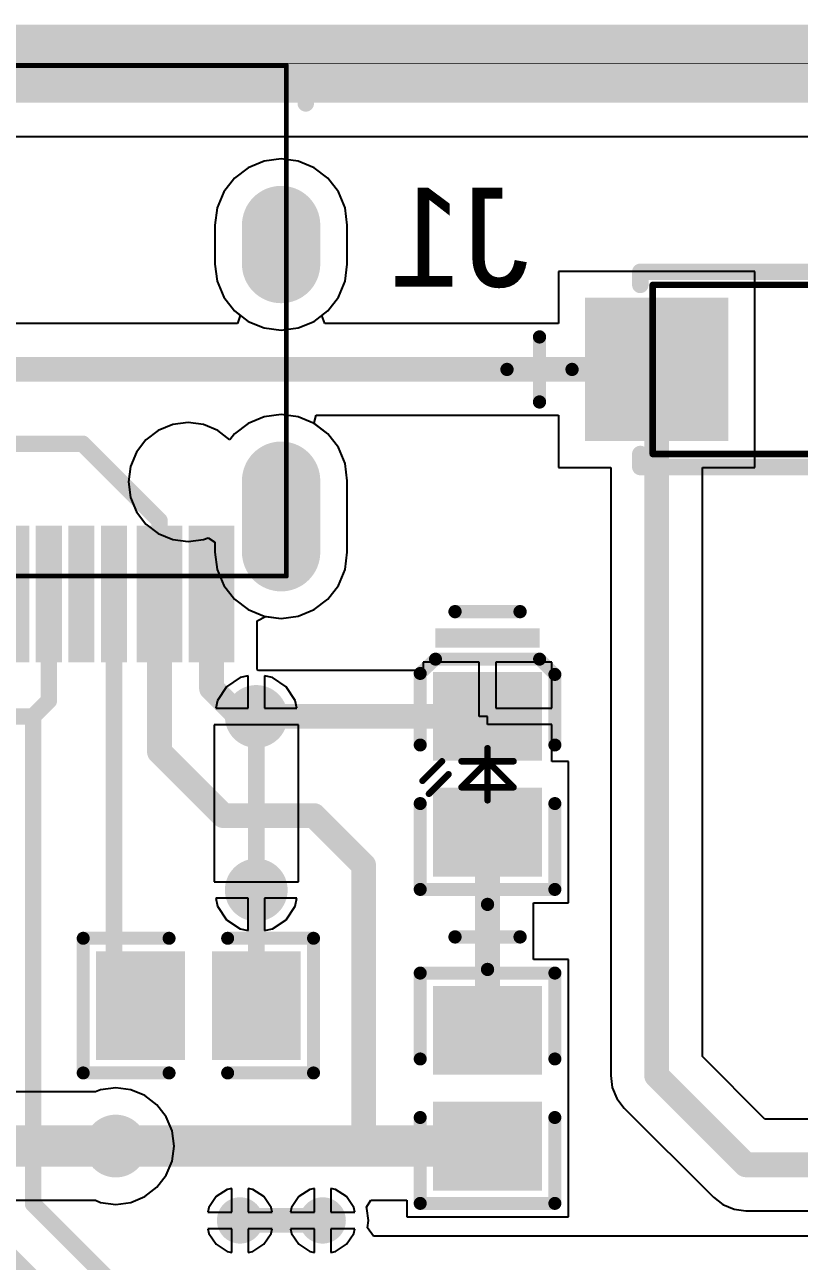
# Model space of a CAD drawing. Header units: millimetres. Extents: x 25 to 374, y 23 to 150.
# Drawn here: x 53.93 to 65.84, y 130.89 to 149.9 of the extents above; entities that cross this region are included whole.
import ezdxf

# ---------------------------------------------------------------- set-up
doc = ezdxf.new("R2010")
doc.units = ezdxf.units.MM
for name, color, linetype in [('BottomLayer', 5, 'Continuous'), ('BottomOverlay', 54, 'Continuous'), ('BottomPaste', 16, 'Continuous'), ('BottomSolder', 6, 'Continuous'), ('KeepOutLayer', 6, 'Continuous'), ('Mechanical1', 6, 'Continuous'), ('Mechanical13', 56, 'Continuous'), ('Mechanical15', 56, 'Continuous'), ('MultiLayer', 9, 'Continuous'), ('PadHoleLayer', 156, 'Continuous'), ('TopLayer', 1, 'Continuous'), ('TopSolder', 216, 'Continuous'), ('ViaHoleLayer', 16, 'Continuous')]:
    doc.layers.add(name, color=color, linetype=linetype)

# ---------------------------------------------------------------- blocks, each defined once
blk = doc.blocks.new('0805_R_B_4')
at = {"layer": 'BottomLayer'}
for points in [[(-1.47, -0.735), (-0.31, -0.735), (-1.47, 0.735), (-0.31, 0.735)], [(0.31, -0.735), (1.47, -0.735), (0.31, 0.735), (1.47, 0.735)]]:
    blk.add_solid(points, dxfattribs=at)
at = {"layer": 'BottomOverlay', "const_width": 0.2}
for points in [[(-1.77, 1.035), (-1.77, -1.035)], [(-0.45, 1.035), (-1.77, 1.035)], [(1.77, 1.035), (0.45, 1.035)], [(1.77, 1.035), (1.77, -1.035)], [(-0.45, -1.035), (-1.77, -1.035)], [(1.77, -1.035), (0.45, -1.035)]]:
    blk.add_lwpolyline(points, dxfattribs=at)
at = {"layer": 'BottomOverlay', "const_width": 0.1}
for points in [[(-1.82, 1.035, 1), (-1.72, 1.035, 1)], [(-1.82, 1.035, 1), (-1.72, 1.035, 1)], [(-0.5, 1.035, 1), (-0.4, 1.035, 1)], [(0.4, 1.035, 1), (0.5, 1.035, 1)], [(1.72, 1.035, 1), (1.82, 1.035, 1)], [(1.72, 1.035, 1), (1.82, 1.035, 1)], [(-1.82, -1.035, 1), (-1.72, -1.035, 1)], [(-1.82, -1.035, 1), (-1.72, -1.035, 1)], [(-0.5, -1.035, 1), (-0.4, -1.035, 1)], [(0.4, -1.035, 1), (0.5, -1.035, 1)], [(1.72, -1.035, 1), (1.82, -1.035, 1)], [(1.72, -1.035, 1), (1.82, -1.035, 1)]]:
    blk.add_lwpolyline(points, format="xyb", close=True, dxfattribs=at)
at = {"layer": 'BottomPaste'}
for points in [[(-1.47, -0.735), (-0.31, -0.735), (-1.47, 0.735), (-0.31, 0.735)], [(0.31, -0.735), (1.47, -0.735), (0.31, 0.735), (1.47, 0.735)]]:
    blk.add_solid(points, dxfattribs=at)
at = {"layer": 'BottomSolder'}
for points in [[(-1.572, -0.837), (-0.208, -0.837), (-1.572, 0.837), (-0.208, 0.837)], [(0.208, -0.837), (1.572, -0.837), (0.208, 0.837), (1.572, 0.837)]]:
    blk.add_solid(points, dxfattribs=at)
blk = doc.blocks.new('0805_R_B_12')
at = {"layer": 'BottomLayer'}
for points in [[(-1.47, -0.735), (-0.31, -0.735), (-1.47, 0.735), (-0.31, 0.735)], [(0.31, -0.735), (1.47, -0.735), (0.31, 0.735), (1.47, 0.735)]]:
    blk.add_solid(points, dxfattribs=at)
at = {"layer": 'BottomOverlay', "const_width": 0.2}
for points in [[(-1.77, 1.035), (-1.77, -1.035)], [(-1.77, 1.035), (-0.45, 1.035)], [(0.45, 1.035), (1.77, 1.035)], [(1.77, 1.035), (1.77, -1.035)], [(-1.77, -1.035), (-0.45, -1.035)], [(0.45, -1.035), (1.77, -1.035)]]:
    blk.add_lwpolyline(points, dxfattribs=at)
at = {"layer": 'BottomOverlay', "const_width": 0.1}
for points in [[(-1.82, 1.035, 1), (-1.72, 1.035, 1)], [(-1.82, 1.035, 1), (-1.72, 1.035, 1)], [(-0.5, 1.035, 1), (-0.4, 1.035, 1)], [(0.4, 1.035, 1), (0.5, 1.035, 1)], [(1.72, 1.035, 1), (1.82, 1.035, 1)], [(1.72, 1.035, 1), (1.82, 1.035, 1)], [(-1.82, -1.035, 1), (-1.72, -1.035, 1)], [(-1.82, -1.035, 1), (-1.72, -1.035, 1)], [(-0.5, -1.035, 1), (-0.4, -1.035, 1)], [(0.4, -1.035, 1), (0.5, -1.035, 1)], [(1.72, -1.035, 1), (1.82, -1.035, 1)], [(1.72, -1.035, 1), (1.82, -1.035, 1)]]:
    blk.add_lwpolyline(points, format="xyb", close=True, dxfattribs=at)
at = {"layer": 'BottomPaste'}
for points in [[(-1.47, -0.735), (-0.31, -0.735), (-1.47, 0.735), (-0.31, 0.735)], [(0.31, -0.735), (1.47, -0.735), (0.31, 0.735), (1.47, 0.735)]]:
    blk.add_solid(points, dxfattribs=at)
at = {"layer": 'BottomSolder'}
for points in [[(-1.572, -0.837), (-0.208, -0.837), (-1.572, 0.837), (-0.208, 0.837)], [(0.208, -0.837), (1.572, -0.837), (0.208, 0.837), (1.572, 0.837)]]:
    blk.add_solid(points, dxfattribs=at)
blk = doc.blocks.new('USB_T____C_16P___B_14')
at = {"layer": 'BottomLayer', "const_width": 1}
for points in [[(-4.32, 5.395), (-4.32, 4.795)], [(4.32, 5.395), (4.32, 4.795)], [(-4.32, 1.465), (-4.32, 0.365)], [(4.32, 1.465), (4.32, 0.365)]]:
    blk.add_lwpolyline(points, dxfattribs=at)
at = {"layer": 'BottomLayer', "const_width": 0.5}
for points in [[(-4.57, 5.395, 1), (-4.07, 5.395, 1)], [(4.07, 5.395, 1), (4.57, 5.395, 1)], [(-4.57, 4.795, 1), (-4.07, 4.795, 1)], [(4.07, 4.795, 1), (4.57, 4.795, 1)], [(-4.57, 1.465, 1), (-4.07, 1.465, 1)], [(4.07, 1.465, 1), (4.57, 1.465, 1)], [(-4.57, 0.365, 1), (-4.07, 0.365, 1)], [(4.07, 0.365, 1), (4.57, 0.365, 1)]]:
    blk.add_lwpolyline(points, format="xyb", close=True, dxfattribs=at)
at = {"layer": 'BottomLayer'}
for points in [[(-3.55, -1.275), (-2.95, -1.275), (-3.55, 0.725), (-2.95, 0.725)], [(-2.75, -1.275), (-2.15, -1.275), (-2.75, 0.725), (-2.15, 0.725)], [(-1.9, -1.275), (-1.6, -1.275), (-1.9, 0.725), (-1.6, 0.725)], [(-1.4, -1.275), (-1.1, -1.275), (-1.4, 0.725), (-1.1, 0.725)], [(-0.9, -1.275), (-0.6, -1.275), (-0.9, 0.725), (-0.6, 0.725)], [(-0.4, -1.275), (-0.1, -1.275), (-0.4, 0.725), (-0.1, 0.725)], [(0.1, -1.275), (0.4, -1.275), (0.1, 0.725), (0.4, 0.725)], [(0.6, -1.275), (0.9, -1.275), (0.6, 0.725), (0.9, 0.725)], [(1.1, -1.275), (1.4, -1.275), (1.1, 0.725), (1.4, 0.725)], [(1.6, -1.275), (1.9, -1.275), (1.6, 0.725), (1.9, 0.725)], [(2.15, -1.275), (2.75, -1.275), (2.15, 0.725), (2.75, 0.725)], [(2.95, -1.275), (3.55, -1.275), (2.95, 0.725), (3.55, 0.725)]]:
    blk.add_solid(points, dxfattribs=at)
at = {"layer": 'BottomOverlay', "const_width": 0.254}
for points in [[(-4.699, 8.153), (-3.81, 8.153)], [(-4.699, 7.264), (-4.699, 8.153)], [(3.81, 8.153), (4.699, 8.153)], [(4.699, 7.264), (4.699, 8.153)]]:
    blk.add_lwpolyline(points, dxfattribs=at)
at = {"layer": 'BottomOverlay', "const_width": 0.127}
for points in [[(-4.762, 8.153, 1), (-4.636, 8.153, 1)], [(-4.762, 8.153, 1), (-4.636, 8.153, 1)], [(-3.873, 8.153, 1), (-3.747, 8.153, 1)], [(3.747, 8.153, 1), (3.873, 8.153, 1)], [(4.636, 8.153, 1), (4.762, 8.153, 1)], [(4.636, 8.153, 1), (4.762, 8.153, 1)], [(-4.762, 7.264, 1), (-4.636, 7.264, 1)], [(4.636, 7.264, 1), (4.762, 7.264, 1)]]:
    blk.add_lwpolyline(points, format="xyb", close=True, dxfattribs=at)
at = {"layer": 'BottomPaste'}
for points in [[(-3.55, -1.275), (-2.95, -1.275), (-3.55, 0.725), (-2.95, 0.725)], [(-2.75, -1.275), (-2.15, -1.275), (-2.75, 0.725), (-2.15, 0.725)], [(-1.9, -1.275), (-1.6, -1.275), (-1.9, 0.725), (-1.6, 0.725)], [(-1.4, -1.275), (-1.1, -1.275), (-1.4, 0.725), (-1.1, 0.725)], [(-0.9, -1.275), (-0.6, -1.275), (-0.9, 0.725), (-0.6, 0.725)], [(-0.4, -1.275), (-0.1, -1.275), (-0.4, 0.725), (-0.1, 0.725)], [(0.1, -1.275), (0.4, -1.275), (0.1, 0.725), (0.4, 0.725)], [(0.6, -1.275), (0.9, -1.275), (0.6, 0.725), (0.9, 0.725)], [(1.1, -1.275), (1.4, -1.275), (1.1, 0.725), (1.4, 0.725)], [(1.6, -1.275), (1.9, -1.275), (1.6, 0.725), (1.9, 0.725)], [(2.15, -1.275), (2.75, -1.275), (2.15, 0.725), (2.75, 0.725)], [(2.95, -1.275), (3.55, -1.275), (2.95, 0.725), (3.55, 0.725)]]:
    blk.add_solid(points, dxfattribs=at)
at = {"layer": 'BottomSolder', "const_width": 1.203}
for points in [[(-4.32, 5.395), (-4.32, 4.795)], [(4.32, 5.395), (4.32, 4.795)], [(-4.32, 1.465), (-4.32, 0.365)], [(4.32, 1.465), (4.32, 0.365)]]:
    blk.add_lwpolyline(points, dxfattribs=at)
at = {"layer": 'BottomSolder', "const_width": 0.602}
for points in [[(-4.621, 5.395, 1), (-4.019, 5.395, 1)], [(4.019, 5.395, 1), (4.621, 5.395, 1)], [(-4.621, 4.795, 1), (-4.019, 4.795, 1)], [(4.019, 4.795, 1), (4.621, 4.795, 1)], [(-4.621, 1.465, 1), (-4.019, 1.465, 1)], [(4.019, 1.465, 1), (4.621, 1.465, 1)], [(-4.621, 0.365, 1), (-4.019, 0.365, 1)], [(4.019, 0.365, 1), (4.621, 0.365, 1)]]:
    blk.add_lwpolyline(points, format="xyb", close=True, dxfattribs=at)
at = {"layer": 'BottomSolder'}
for points in [[(-3.601, -1.326), (-2.899, -1.326), (-3.601, 0.776), (-2.899, 0.776)], [(-2.801, -1.326), (-2.099, -1.326), (-2.801, 0.776), (-2.099, 0.776)], [(-1.951, -1.326), (-1.549, -1.326), (-1.951, 0.776), (-1.549, 0.776)], [(-1.451, -1.326), (-1.049, -1.326), (-1.451, 0.776), (-1.049, 0.776)], [(-0.951, -1.326), (-0.549, -1.326), (-0.951, 0.776), (-0.549, 0.776)], [(-0.451, -1.326), (-0.049, -1.326), (-0.451, 0.776), (-0.049, 0.776)], [(0.049, -1.326), (0.451, -1.326), (0.049, 0.776), (0.451, 0.776)], [(0.549, -1.326), (0.951, -1.326), (0.549, 0.776), (0.951, 0.776)], [(1.049, -1.326), (1.451, -1.326), (1.049, 0.776), (1.451, 0.776)], [(1.549, -1.326), (1.951, -1.326), (1.549, 0.776), (1.951, 0.776)], [(2.099, -1.326), (2.801, -1.326), (2.099, 0.776), (2.801, 0.776)], [(2.899, -1.326), (3.601, -1.326), (2.899, 0.776), (3.601, 0.776)]]:
    blk.add_solid(points, dxfattribs=at)
at = {"layer": 'Mechanical1', "const_width": 0.0762}
for points in [[(-4.4, 7.846), (4.4, 7.846)], [(-4.4, 0), (-4.4, 7.846)], [(4.4, 0), (4.4, 7.846)], [(-4.4, 0), (4.4, 0)]]:
    blk.add_lwpolyline(points, dxfattribs=at)
at = {"layer": 'Mechanical1', "const_width": 0.0381}
for points in [[(-4.419, 7.846, 1), (-4.381, 7.846, 1)], [(-4.419, 7.846, 1), (-4.381, 7.846, 1)], [(4.381, 7.846, 1), (4.419, 7.846, 1)], [(4.381, 7.846, 1), (4.419, 7.846, 1)], [(-4.419, 0, 1), (-4.381, 0, 1)], [(-4.419, 0, 1), (-4.381, 0, 1)], [(4.381, 0, 1), (4.419, 0, 1)], [(4.381, 0, 1), (4.419, 0, 1)]]:
    blk.add_lwpolyline(points, format="xyb", close=True, dxfattribs=at)
at = {"layer": 'MultiLayer', "const_width": 1}
for points in [[(-4.32, 5.395), (-4.32, 4.795)], [(4.32, 5.395), (4.32, 4.795)], [(-4.32, 1.465), (-4.32, 0.365)], [(4.32, 1.465), (4.32, 0.365)]]:
    blk.add_lwpolyline(points, dxfattribs=at)
at = {"layer": 'MultiLayer', "const_width": 0.5}
for points in [[(-4.57, 5.395, 1), (-4.07, 5.395, 1)], [(4.07, 5.395, 1), (4.57, 5.395, 1)], [(-4.57, 4.795, 1), (-4.07, 4.795, 1)], [(4.07, 4.795, 1), (4.57, 4.795, 1)], [(-4.57, 1.465, 1), (-4.07, 1.465, 1)], [(4.07, 1.465, 1), (4.57, 1.465, 1)], [(-4.57, 0.365, 1), (-4.07, 0.365, 1)], [(4.07, 0.365, 1), (4.57, 0.365, 1)]]:
    blk.add_lwpolyline(points, format="xyb", close=True, dxfattribs=at)
at = {"layer": 'PadHoleLayer', "const_width": 0.15}
for points in [[(-4.095, 5.32), (-4.095, 4.87, -1), (-4.545, 4.87), (-4.545, 5.32, -1)], [(4.545, 5.32), (4.545, 4.87, -1), (4.095, 4.87), (4.095, 5.32, -1)], [(-4.095, 1.39), (-4.095, 0.44, -1), (-4.545, 0.44), (-4.545, 1.39, -1)], [(4.545, 1.39), (4.545, 0.44, -1), (4.095, 0.44), (4.095, 1.39, -1)]]:
    blk.add_lwpolyline(points, format="xyb", close=True, dxfattribs=at)
at = {"layer": 'TopLayer', "const_width": 1}
for points in [[(-4.32, 5.395), (-4.32, 4.795)], [(4.32, 5.395), (4.32, 4.795)], [(-4.32, 1.465), (-4.32, 0.365)], [(4.32, 1.465), (4.32, 0.365)]]:
    blk.add_lwpolyline(points, dxfattribs=at)
at = {"layer": 'TopLayer', "const_width": 0.5}
for points in [[(-4.57, 5.395, 1), (-4.07, 5.395, 1)], [(4.07, 5.395, 1), (4.57, 5.395, 1)], [(-4.57, 4.795, 1), (-4.07, 4.795, 1)], [(4.07, 4.795, 1), (4.57, 4.795, 1)], [(-4.57, 1.465, 1), (-4.07, 1.465, 1)], [(4.07, 1.465, 1), (4.57, 1.465, 1)], [(-4.57, 0.365, 1), (-4.07, 0.365, 1)], [(4.07, 0.365, 1), (4.57, 0.365, 1)]]:
    blk.add_lwpolyline(points, format="xyb", close=True, dxfattribs=at)
at = {"layer": 'TopSolder', "const_width": 1.203}
for points in [[(-4.32, 5.395), (-4.32, 4.795)], [(4.32, 5.395), (4.32, 4.795)], [(-4.32, 1.465), (-4.32, 0.365)], [(4.32, 1.465), (4.32, 0.365)]]:
    blk.add_lwpolyline(points, dxfattribs=at)
at = {"layer": 'TopSolder', "const_width": 0.602}
for points in [[(-4.621, 5.395, 1), (-4.019, 5.395, 1)], [(4.019, 5.395, 1), (4.621, 5.395, 1)], [(-4.621, 4.795, 1), (-4.019, 4.795, 1)], [(4.019, 4.795, 1), (4.621, 4.795, 1)], [(-4.621, 1.465, 1), (-4.019, 1.465, 1)], [(4.019, 1.465, 1), (4.621, 1.465, 1)], [(-4.621, 0.365, 1), (-4.019, 0.365, 1)], [(4.019, 0.365, 1), (4.621, 0.365, 1)]]:
    blk.add_lwpolyline(points, format="xyb", close=True, dxfattribs=at)
blk = doc.blocks.new('0805_LED_S1_B_17')
at = {"layer": 'BottomLayer'}
for points in [[(-0.31, 0.735), (-1.47, 0.735), (-0.31, -0.735), (-1.47, -0.735)], [(1.47, 0.735), (0.31, 0.735), (1.47, -0.735), (0.31, -0.735)]]:
    blk.add_solid(points, dxfattribs=at)
at = {"layer": 'BottomOverlay', "const_width": 0.2}
for points in [[(-1.77, 0.8), (-1.535, 1.035)], [(-0.45, 1.035), (-1.535, 1.035)], [(1.77, 1.035), (0.45, 1.035)], [(1.77, -1.035), (1.77, 1.035)], [(-1.77, -0.8), (-1.77, 0.8)], [(-1.55, -1.035), (-1.77, -0.8)], [(-0.45, -1.035), (-1.55, -1.035)], [(1.77, -1.035), (0.45, -1.035)]]:
    blk.add_lwpolyline(points, dxfattribs=at)
at = {"layer": 'BottomOverlay', "const_width": 0.1}
for points in [[(-1.585, 1.035, 1), (-1.485, 1.035, 1)], [(-1.585, 1.035, 1), (-1.485, 1.035, 1)], [(-0.5, 1.035, 1), (-0.4, 1.035, 1)], [(0.4, 1.035, 1), (0.5, 1.035, 1)], [(1.72, 1.035, 1), (1.82, 1.035, 1)], [(1.72, 1.035, 1), (1.82, 1.035, 1)], [(-1.82, 0.8, 1), (-1.72, 0.8, 1)], [(-1.82, 0.8, 1), (-1.72, 0.8, 1)], [(-1.82, -0.8, 1), (-1.72, -0.8, 1)], [(-1.82, -0.8, 1), (-1.72, -0.8, 1)], [(-1.6, -1.035, 1), (-1.5, -1.035, 1)], [(-1.6, -1.035, 1), (-1.5, -1.035, 1)], [(-0.5, -1.035, 1), (-0.4, -1.035, 1)], [(0.4, -1.035, 1), (0.5, -1.035, 1)], [(1.72, -1.035, 1), (1.82, -1.035, 1)], [(1.72, -1.035, 1), (1.82, -1.035, 1)]]:
    blk.add_lwpolyline(points, format="xyb", close=True, dxfattribs=at)
at = {"layer": 'BottomOverlay'}
blk.add_solid([(-2.245, -0.8), (-1.945, -0.8), (-2.245, 0.8), (-1.945, 0.8)], dxfattribs=at)
at = {"layer": 'BottomPaste'}
for points in [[(-0.31, 0.735), (-1.47, 0.735), (-0.31, -0.735), (-1.47, -0.735)], [(1.47, 0.735), (0.31, 0.735), (1.47, -0.735), (0.31, -0.735)]]:
    blk.add_solid(points, dxfattribs=at)
at = {"layer": 'BottomSolder'}
for points in [[(-0.208, 0.837), (-1.572, 0.837), (-0.208, -0.837), (-1.572, -0.837)], [(1.572, 0.837), (0.208, 0.837), (1.572, -0.837), (0.208, -0.837)]]:
    blk.add_solid(points, dxfattribs=at)
at = {"layer": 'Mechanical13', "const_width": 0.1}
for points in [[(-0.2, 0), (0.2, 0.4)], [(-0.2, -0.4), (-0.2, 0.4)], [(0.2, -0.4), (0.2, 0.4)], [(0.4, 0), (-0.4, 0)], [(0.2, -0.4), (-0.2, 0)], [(0.3, -0.9), (0, -0.6)], [(0.1, -1), (-0.2, -0.7)]]:
    blk.add_lwpolyline(points, dxfattribs=at)
at = {"layer": 'Mechanical13', "const_width": 0.05}
for points in [[(-0.225, 0.4, 1), (-0.175, 0.4, 1)], [(0.175, 0.4, 1), (0.225, 0.4, 1)], [(0.175, 0.4, 1), (0.225, 0.4, 1)], [(-0.425, 0, 1), (-0.375, 0, 1)], [(-0.225, 0, 1), (-0.175, 0, 1)], [(-0.225, 0, 1), (-0.175, 0, 1)], [(0.375, 0, 1), (0.425, 0, 1)], [(-0.225, -0.4, 1), (-0.175, -0.4, 1)], [(0.175, -0.4, 1), (0.225, -0.4, 1)], [(0.175, -0.4, 1), (0.225, -0.4, 1)], [(-0.025, -0.6, 1), (0.025, -0.6, 1)], [(-0.225, -0.7, 1), (-0.175, -0.7, 1)], [(0.075, -1, 1), (0.125, -1, 1)], [(0.275, -0.9, 1), (0.325, -0.9, 1)]]:
    blk.add_lwpolyline(points, format="xyb", close=True, dxfattribs=at)
at = {"layer": 'Mechanical15', "const_width": 0.203}
for points in [[(-2.5, -0.5), (-2.5, 0.5)], [(2.5, -0.5), (2.5, 0.5)], [(3, 0), (2, 0)]]:
    blk.add_lwpolyline(points, dxfattribs=at)
at = {"layer": 'Mechanical15', "const_width": 0.102}
for points in [[(-2.551, 0.5, 1), (-2.449, 0.5, 1)], [(2.449, 0.5, 1), (2.551, 0.5, 1)], [(1.949, 0, 1), (2.051, 0, 1)], [(2.949, 0, 1), (3.051, 0, 1)], [(-2.551, -0.5, 1), (-2.449, -0.5, 1)], [(2.449, -0.5, 1), (2.551, -0.5, 1)]]:
    blk.add_lwpolyline(points, format="xyb", close=True, dxfattribs=at)
blk = doc.blocks.new('SMA_DO_214AC__S1_B_30')
at = {"layer": 'BottomLayer'}
for points in [[(-1.1, -1), (-1.1, 1), (-3.1, -1), (-3.1, 1)], [(3.1, -1), (3.1, 1), (1.1, -1), (1.1, 1)]]:
    blk.add_solid(points, dxfattribs=at)
at = {"layer": 'BottomOverlay', "const_width": 0.254}
for points in [[(-2.35, 1.5), (-2.35, 1.3)], [(2.35, 1.5), (-2.35, 1.5)], [(-0.75, 1.5), (-0.75, -1.5)], [(2.35, 1.5), (2.35, 1.3)], [(-2.35, -1.3), (-2.35, -1.5)], [(2.35, -1.3), (2.35, -1.5)], [(2.35, -1.5), (-2.35, -1.5)]]:
    blk.add_lwpolyline(points, dxfattribs=at)
at = {"layer": 'BottomOverlay', "const_width": 0.127}
for points in [[(-2.414, 1.5, 1), (-2.287, 1.5, 1)], [(-2.414, 1.5, 1), (-2.287, 1.5, 1)], [(-0.814, 1.5, 1), (-0.687, 1.5, 1)], [(2.287, 1.5, 1), (2.414, 1.5, 1)], [(2.287, 1.5, 1), (2.414, 1.5, 1)], [(-2.414, 1.3, 1), (-2.287, 1.3, 1)], [(2.287, 1.3, 1), (2.414, 1.3, 1)], [(-2.414, -1.3, 1), (-2.287, -1.3, 1)], [(2.287, -1.3, 1), (2.414, -1.3, 1)], [(-2.414, -1.5, 1), (-2.287, -1.5, 1)], [(-2.414, -1.5, 1), (-2.287, -1.5, 1)], [(-0.814, -1.5, 1), (-0.687, -1.5, 1)], [(2.287, -1.5, 1), (2.414, -1.5, 1)], [(2.287, -1.5, 1), (2.414, -1.5, 1)]]:
    blk.add_lwpolyline(points, format="xyb", close=True, dxfattribs=at)
at = {"layer": 'BottomPaste'}
for points in [[(-1.1, -1), (-1.1, 1), (-3.1, -1), (-3.1, 1)], [(3.1, -1), (3.1, 1), (1.1, -1), (1.1, 1)]]:
    blk.add_solid(points, dxfattribs=at)
at = {"layer": 'BottomSolder'}
for points in [[(-0.998, -1.102), (-0.998, 1.102), (-3.202, -1.102), (-3.202, 1.102)], [(3.202, -1.102), (3.202, 1.102), (0.998, -1.102), (0.998, 1.102)]]:
    blk.add_solid(points, dxfattribs=at)
at = {"layer": 'Mechanical13', "const_width": 0.1}
for points in [[(2.16, 1.3), (-2.16, 1.3)], [(-2.16, 1.3), (-2.16, -1.3)], [(2.16, 1.3), (2.16, -1.3)], [(2.16, -1.3), (-2.16, -1.3)]]:
    blk.add_lwpolyline(points, dxfattribs=at)
at = {"layer": 'Mechanical13', "const_width": 0.05}
for points in [[(-2.185, 1.3, 1), (-2.135, 1.3, 1)], [(-2.185, 1.3, 1), (-2.135, 1.3, 1)], [(2.135, 1.3, 1), (2.185, 1.3, 1)], [(2.135, 1.3, 1), (2.185, 1.3, 1)], [(-2.185, -1.3, 1), (-2.135, -1.3, 1)], [(-2.185, -1.3, 1), (-2.135, -1.3, 1)], [(2.135, -1.3, 1), (2.185, -1.3, 1)], [(2.135, -1.3, 1), (2.185, -1.3, 1)]]:
    blk.add_lwpolyline(points, format="xyb", close=True, dxfattribs=at)
at = {"layer": 'Mechanical15', "const_width": 0.203}
for points in [[(-3.5, 0.5), (-3.5, -0.5)], [(3.9, 0.5), (3.9, -0.5)], [(4.4, 0), (3.4, 0)]]:
    blk.add_lwpolyline(points, dxfattribs=at)
at = {"layer": 'Mechanical15', "const_width": 0.102}
for points in [[(-3.551, 0.5, 1), (-3.449, 0.5, 1)], [(3.849, 0.5, 1), (3.951, 0.5, 1)], [(3.349, 0, 1), (3.451, 0, 1)], [(4.349, 0, 1), (4.451, 0, 1)], [(-3.551, -0.5, 1), (-3.449, -0.5, 1)], [(3.849, -0.5, 1), (3.951, -0.5, 1)]]:
    blk.add_lwpolyline(points, format="xyb", close=True, dxfattribs=at)

msp = doc.modelspace()

# ---------------------------------------------------------------- linework, layer by layer
at = {"layer": 'BottomLayer'}
for p, q in [((26.613, 148.181), (372.04, 148.181)), ((57.368, 147.7), (57.157, 147.539)), ((57.613, 147.802), (57.368, 147.7)), ((57.876, 147.836), (57.613, 147.802)), ((58.139, 147.802), (57.876, 147.836)), ((58.384, 147.7), (58.139, 147.802)), ((58.595, 147.539), (58.384, 147.7)), ((57.157, 147.539), (56.995, 147.328)), ((58.756, 147.328), (58.595, 147.539)), ((56.995, 147.328), (56.894, 147.083)), ((58.858, 147.083), (58.756, 147.328)), ((56.894, 147.083), (56.859, 146.82)), ((58.893, 146.82), (58.858, 147.083)), ((56.859, 146.82), (56.859, 146.22)), ((58.893, 146.22), (58.893, 146.82)), ((56.859, 146.22), (56.894, 145.957)), ((58.858, 145.957), (58.893, 146.22)), ((65.156, 146.108), (62.14, 146.108)), ((62.14, 146.108), (62.14, 145.304)), ((65.156, 143.092), (65.156, 146.108)), ((56.894, 145.957), (56.995, 145.711)), ((58.756, 145.711), (58.858, 145.957)), ((56.995, 145.711), (57.157, 145.501)), ((58.595, 145.501), (58.756, 145.711)), ((57.157, 145.501), (57.248, 145.431)), ((57.248, 145.431), (57.205, 145.304)), ((58.504, 145.431), (58.595, 145.501)), ((58.547, 145.304), (58.504, 145.431)), ((57.205, 145.304), (49.907, 145.304)), ((62.14, 145.304), (58.547, 145.304)), ((58.386, 143.777), (58.414, 143.895)), ((58.414, 143.895), (62.14, 143.895)), ((62.14, 143.895), (62.14, 143.092)), ((58.387, 143.768), (58.386, 143.777)), ((58.595, 143.609), (58.387, 143.768)), ((58.756, 143.398), (58.595, 143.609)), ((58.858, 143.153), (58.756, 143.398)), ((58.893, 142.89), (58.858, 143.153)), ((62.14, 143.092), (62.943, 143.092)), ((62.943, 143.092), (62.943, 133.746)), ((64.352, 134.037), (64.352, 143.092)), ((64.352, 143.092), (65.156, 143.092)), ((58.893, 141.79), (58.893, 142.89)), ((58.858, 141.527), (58.893, 141.79)), ((58.756, 141.281), (58.858, 141.527)), ((58.595, 141.071), (58.756, 141.281)), ((58.384, 140.909), (58.595, 141.071)), ((58.139, 140.808), (58.384, 140.909)), ((57.51, 140.736), (57.637, 140.804)), ((57.51, 139.99), (57.51, 140.736)), ((57.637, 140.804), (57.876, 140.773)), ((57.876, 140.773), (58.139, 140.808)), ((60.922, 140.101), (60.06, 140.101)), ((60.06, 140.101), (60.06, 139.971)), ((60.922, 139.267), (60.922, 140.101)), ((62.038, 140.101), (61.176, 140.101)), ((61.176, 140.101), (61.176, 139.394)), ((62.038, 139.394), (62.038, 140.101)), ((57.53, 139.971), (57.51, 139.99)), ((60.06, 139.971), (57.53, 139.971)), ((61.176, 139.394), (62.038, 139.394)), ((61.049, 139.267), (60.922, 139.267)), ((61.049, 139.14), (61.049, 139.267)), ((62.038, 139.14), (61.049, 139.14)), ((62.038, 138.575), (62.038, 139.14)), ((62.292, 138.575), (62.038, 138.575)), ((62.292, 136.399), (62.292, 138.575)), ((61.753, 135.529), (61.753, 136.399)), ((61.753, 136.399), (62.292, 136.399)), ((62.292, 135.529), (61.753, 135.529)), ((62.292, 133.353), (62.292, 135.529)), ((65.312, 133.078), (64.352, 134.037)), ((62.943, 133.746), (62.967, 133.563)), ((62.967, 133.563), (63.038, 133.393)), ((62.292, 131.573), (62.292, 133.353)), ((63.038, 133.393), (63.15, 133.247)), ((63.15, 133.247), (64.522, 131.875)), ((69.628, 133.078), (65.312, 133.078)), ((59.186, 131.723), (59.257, 131.829)), ((59.196, 131.701), (59.186, 131.723)), ((59.257, 131.829), (59.806, 131.829)), ((59.806, 131.829), (59.806, 131.573)), ((64.522, 131.875), (64.668, 131.764)), ((64.668, 131.764), (64.838, 131.693)), ((59.22, 131.519), (59.196, 131.701)), ((59.806, 131.573), (62.292, 131.573)), ((64.838, 131.693), (65.02, 131.669)), ((65.02, 131.669), (83.666, 131.669)), ((59.205, 131.404), (59.22, 131.519)), ((59.297, 131.277), (59.205, 131.404)), ((83.666, 131.277), (59.297, 131.277))]:
    msp.add_line(p, q, dxfattribs=at)
for points, const_width in [([(29.68, 144.6), (63.648, 144.6)], 0.381), ([(63.648, 133.746), (63.648, 144.6)], 0.381), ([(52.286, 143.457), (54.826, 143.457)], 0.254), ([(54.826, 143.457), (56.006, 142.277)], 0.254), ([(56.006, 141.15), (56.006, 142.277)], 0.254), ([(54.306, 139.508), (54.306, 141.15)], 0.254), ([(55.306, 135.229), (55.306, 141.15)], 0.254), ([(56.006, 138.721), (56.006, 141.15)], 0.381), ([(56.806, 139.699), (56.806, 141.15)], 0.381), ([(56.806, 139.699), (57.238, 139.267)], 0.381), ([(54.064, 139.266), (54.306, 139.508)], 0.254), ([(53.556, 139.266), (54.064, 139.266)], 0.254), ([(54.064, 131.773), (54.064, 139.266)], 0.254), ([(57.494, 139.267), (61.049, 139.267)], 0.381), ([(56.006, 138.721), (56.985, 137.742)], 0.381), ([(56.985, 137.742), (58.382, 137.742)], 0.381), ([(58.382, 137.742), (59.144, 136.98)], 0.381), ([(61.049, 134.441), (61.049, 137.487)], 0.381), ([(59.144, 132.662), (59.144, 136.98)], 0.381), ([(57.494, 134.821), (57.494, 136.598)], 0.254), ([(55.306, 135.229), (55.714, 134.821)], 0.254), ([(63.648, 133.746), (65.02, 132.374)], 0.381), ([(55.334, 132.662), (59.144, 132.662)], 0.635), ([(59.144, 132.662), (61.048, 132.662)], 0.635), ([(65.02, 132.374), (85.174, 132.374)], 0.381), ([(52.806, 131.888), (55.08, 129.614)], 0.254), ([(54.064, 131.773), (55.207, 130.63)], 0.254), ([(57.245, 131.519), (58.515, 131.519)], 0.381)]:
    msp.add_lwpolyline(points, dxfattribs=dict(at, const_width=const_width))
for points, const_width in [([(63.553, 144.6, 1), (63.743, 144.6, 1)], 0.191), ([(63.553, 144.6, 1), (63.743, 144.6, 1)], 0.191), ([(54.762, 143.457, 1), (54.889, 143.457, 1)], 0.127), ([(54.762, 143.457, 1), (54.889, 143.457, 1)], 0.127), ([(55.942, 142.277, 1), (56.069, 142.277, 1)], 0.127), ([(55.942, 142.277, 1), (56.069, 142.277, 1)], 0.127), ([(54.242, 141.15, 1), (54.369, 141.15, 1)], 0.127), ([(55.242, 141.15, 1), (55.369, 141.15, 1)], 0.127), ([(55.911, 141.15, 1), (56.101, 141.15, 1)], 0.191), ([(55.942, 141.15, 1), (56.069, 141.15, 1)], 0.127), ([(56.711, 141.15, 1), (56.901, 141.15, 1)], 0.191), ([(56.711, 139.699, 1), (56.901, 139.699, 1)], 0.191), ([(56.711, 139.699, 1), (56.901, 139.699, 1)], 0.191), ([(54.242, 139.508, 1), (54.369, 139.508, 1)], 0.127), ([(54.242, 139.508, 1), (54.369, 139.508, 1)], 0.127), ([(57.303, 139.266, 1), (57.684, 139.266, 1)], 0.381), ([(54, 139.266, 1), (54.127, 139.266, 1)], 0.127), ([(54, 139.266, 1), (54.127, 139.266, 1)], 0.127), ([(54, 139.266, 1), (54.127, 139.266, 1)], 0.127), ([(57.143, 139.267, 1), (57.333, 139.267, 1)], 0.191), ([(57.399, 139.267, 1), (57.589, 139.267, 1)], 0.191), ([(60.954, 139.267, 1), (61.144, 139.267, 1)], 0.191), ([(55.911, 138.721, 1), (56.101, 138.721, 1)], 0.191), ([(55.911, 138.721, 1), (56.101, 138.721, 1)], 0.191), ([(56.89, 137.742, 1), (57.08, 137.742, 1)], 0.191), ([(56.89, 137.742, 1), (57.08, 137.742, 1)], 0.191), ([(58.287, 137.742, 1), (58.477, 137.742, 1)], 0.191), ([(58.287, 137.742, 1), (58.477, 137.742, 1)], 0.191), ([(60.954, 137.487, 1), (61.144, 137.487, 1)], 0.191), ([(59.049, 136.98, 1), (59.239, 136.98, 1)], 0.191), ([(59.049, 136.98, 1), (59.239, 136.98, 1)], 0.191), ([(57.303, 136.598, 1), (57.684, 136.598, 1)], 0.381), ([(57.43, 136.598, 1), (57.557, 136.598, 1)], 0.127), ([(55.242, 135.229, 1), (55.369, 135.229, 1)], 0.127), ([(55.242, 135.229, 1), (55.369, 135.229, 1)], 0.127), ([(55.65, 134.821, 1), (55.777, 134.821, 1)], 0.127), ([(57.43, 134.821, 1), (57.557, 134.821, 1)], 0.127), ([(60.954, 134.441, 1), (61.144, 134.441, 1)], 0.191), ([(63.553, 133.746, 1), (63.743, 133.746, 1)], 0.191), ([(63.553, 133.746, 1), (63.743, 133.746, 1)], 0.191), ([(55.143, 132.662, 1), (55.524, 132.662, 1)], 0.381), ([(55.175, 132.662, 1), (55.493, 132.662, 1)], 0.318), ([(58.985, 132.662, 1), (59.303, 132.662, 1)], 0.318), ([(58.985, 132.662, 1), (59.303, 132.662, 1)], 0.318), ([(60.889, 132.662, 1), (61.207, 132.662, 1)], 0.318), ([(59.049, 132.662, 1), (59.239, 132.662, 1)], 0.191), ([(64.925, 132.374, 1), (65.115, 132.374, 1)], 0.191), ([(64.925, 132.374, 1), (65.115, 132.374, 1)], 0.191), ([(54, 131.773, 1), (54.127, 131.773, 1)], 0.127), ([(54, 131.773, 1), (54.127, 131.773, 1)], 0.127), ([(57.118, 131.519, 1), (57.372, 131.519, 1)], 0.254), ([(58.388, 131.519, 1), (58.642, 131.519, 1)], 0.254), ([(57.15, 131.519, 1), (57.34, 131.519, 1)], 0.191), ([(58.42, 131.519, 1), (58.61, 131.519, 1)], 0.191)]:
    msp.add_lwpolyline(points, format="xyb", close=True, dxfattribs=dict(at, const_width=const_width))
at = {"layer": 'BottomSolder'}
for points, const_width in [([(57.253, 139.266, 1), (57.735, 139.266, 1)], 0.483), ([(57.253, 136.598, 1), (57.735, 136.598, 1)], 0.483), ([(55.093, 132.662, 1), (55.575, 132.662, 1)], 0.483), ([(57.067, 131.519, 1), (57.423, 131.519, 1)], 0.356), ([(58.337, 131.519, 1), (58.693, 131.519, 1)], 0.356)]:
    msp.add_lwpolyline(points, format="xyb", close=True, dxfattribs=dict(at, const_width=const_width))
at = {"layer": 'KeepOutLayer', "const_width": 1.2}
msp.add_lwpolyline([(25.495, 149.299), (373.158, 149.299)], dxfattribs=at)
at = {"layer": 'Mechanical1', "const_width": 0.0127}
msp.add_lwpolyline([(25.495, 149.305), (373.158, 149.305)], dxfattribs=at)
at = {"layer": 'MultiLayer'}
for points, const_width in [([(57.303, 139.266, 1), (57.684, 139.266, 1)], 0.381), ([(57.303, 136.598, 1), (57.684, 136.598, 1)], 0.381), ([(55.143, 132.662, 1), (55.524, 132.662, 1)], 0.381), ([(57.118, 131.519, 1), (57.372, 131.519, 1)], 0.254), ([(58.388, 131.519, 1), (58.642, 131.519, 1)], 0.254)]:
    msp.add_lwpolyline(points, format="xyb", close=True, dxfattribs=dict(at, const_width=const_width))
at = {"layer": 'TopLayer'}
for p, q in [((26.613, 148.181), (372.04, 148.181)), ((57.368, 147.7), (57.157, 147.539)), ((57.613, 147.802), (57.368, 147.7)), ((57.876, 147.836), (57.613, 147.802)), ((58.139, 147.802), (57.876, 147.836)), ((58.384, 147.7), (58.139, 147.802)), ((58.595, 147.539), (58.384, 147.7)), ((57.157, 147.539), (56.995, 147.328)), ((58.756, 147.328), (58.595, 147.539)), ((56.995, 147.328), (56.894, 147.083)), ((58.858, 147.083), (58.756, 147.328)), ((56.894, 147.083), (56.859, 146.82)), ((58.893, 146.82), (58.858, 147.083)), ((56.859, 146.82), (56.859, 146.22)), ((58.893, 146.22), (58.893, 146.82)), ((56.859, 146.22), (56.894, 145.957)), ((58.858, 145.957), (58.893, 146.22)), ((56.894, 145.957), (56.995, 145.711)), ((58.756, 145.711), (58.858, 145.957)), ((56.995, 145.711), (57.157, 145.501)), ((58.595, 145.501), (58.756, 145.711)), ((57.157, 145.501), (57.368, 145.339)), ((58.384, 145.339), (58.595, 145.501)), ((57.368, 145.339), (57.613, 145.238)), ((57.613, 145.238), (57.876, 145.203)), ((57.876, 145.203), (58.139, 145.238)), ((58.139, 145.238), (58.384, 145.339)), ((57.876, 143.906), (57.613, 143.872)), ((58.139, 143.872), (57.876, 143.906)), ((56.209, 143.754), (55.988, 143.663)), ((56.446, 143.785), (56.209, 143.754)), ((56.683, 143.754), (56.446, 143.785)), ((56.904, 143.663), (56.683, 143.754)), ((57.368, 143.77), (57.157, 143.609)), ((57.613, 143.872), (57.368, 143.77)), ((58.384, 143.77), (58.139, 143.872)), ((58.595, 143.609), (58.384, 143.77)), ((55.798, 143.517), (55.653, 143.328)), ((55.988, 143.663), (55.798, 143.517)), ((57.089, 143.52), (56.904, 143.663)), ((57.157, 143.609), (57.089, 143.52)), ((58.756, 143.398), (58.595, 143.609)), ((55.653, 143.328), (55.561, 143.107)), ((58.858, 143.153), (58.756, 143.398)), ((58.893, 142.89), (58.858, 143.153)), ((55.561, 143.107), (55.53, 142.87)), ((55.53, 142.87), (55.561, 142.633)), ((58.893, 141.79), (58.893, 142.89)), ((55.561, 142.633), (55.653, 142.412)), ((55.653, 142.412), (55.798, 142.222)), ((55.798, 142.222), (55.988, 142.077)), ((55.988, 142.077), (56.209, 141.985)), ((56.209, 141.985), (56.446, 141.954)), ((56.446, 141.954), (56.683, 141.985)), ((56.683, 141.985), (56.754, 142.014)), ((56.754, 142.014), (56.859, 141.944)), ((56.859, 141.944), (56.859, 141.79)), ((56.859, 141.79), (56.894, 141.527)), ((58.858, 141.527), (58.893, 141.79)), ((56.894, 141.527), (56.995, 141.281)), ((58.756, 141.281), (58.858, 141.527)), ((56.995, 141.281), (57.157, 141.071)), ((58.595, 141.071), (58.756, 141.281)), ((57.157, 141.071), (57.368, 140.909)), ((58.384, 140.909), (58.595, 141.071)), ((57.368, 140.909), (57.613, 140.808)), ((58.139, 140.808), (58.384, 140.909)), ((57.613, 140.808), (57.876, 140.773)), ((57.876, 140.773), (58.139, 140.808)), ((57.036, 139.723), (56.896, 139.513)), ((57.246, 139.864), (57.036, 139.723)), ((57.367, 139.888), (57.246, 139.864)), ((57.367, 139.393), (57.367, 139.888)), ((57.742, 139.864), (57.621, 139.888)), ((57.621, 139.888), (57.621, 139.393)), ((57.952, 139.723), (57.742, 139.864)), ((58.092, 139.513), (57.952, 139.723)), ((56.896, 139.513), (56.872, 139.393)), ((56.872, 139.393), (57.367, 139.393)), ((57.621, 139.393), (58.116, 139.393)), ((58.116, 139.393), (58.092, 139.513)), ((58.141, 139.139), (56.846, 139.139)), ((56.846, 139.139), (56.846, 136.725)), ((58.141, 136.725), (58.141, 139.139)), ((56.846, 136.725), (58.141, 136.725)), ((57.367, 136.471), (56.872, 136.471)), ((56.872, 136.471), (56.896, 136.35)), ((56.896, 136.35), (57.036, 136.14)), ((57.367, 135.975), (57.367, 136.471)), ((58.116, 136.471), (57.621, 136.471)), ((57.621, 136.471), (57.621, 135.975)), ((57.952, 136.14), (58.092, 136.35)), ((58.092, 136.35), (58.116, 136.471)), ((57.036, 136.14), (57.246, 136)), ((57.742, 136), (57.952, 136.14)), ((57.246, 136), (57.367, 135.975)), ((57.621, 135.975), (57.742, 136)), ((55.021, 133.494), (47.011, 133.494)), ((55.102, 133.528), (55.021, 133.494)), ((55.334, 133.558), (55.102, 133.528)), ((55.566, 133.528), (55.334, 133.558)), ((55.782, 133.438), (55.566, 133.528)), ((55.968, 133.296), (55.782, 133.438)), ((56.11, 133.11), (55.968, 133.296)), ((56.2, 132.894), (56.11, 133.11)), ((56.231, 132.662), (56.2, 132.894)), ((56.2, 132.43), (56.231, 132.662)), ((56.11, 132.213), (56.2, 132.43)), ((55.968, 132.028), (56.11, 132.213)), ((55.782, 131.885), (55.968, 132.028)), ((57.047, 131.997), (56.879, 131.885)), ((57.118, 132.011), (57.047, 131.997)), ((57.118, 131.646), (57.118, 132.011)), ((57.443, 131.997), (57.372, 132.011)), ((57.372, 132.011), (57.372, 131.646)), ((57.611, 131.885), (57.443, 131.997)), ((58.317, 131.997), (58.149, 131.885)), ((58.388, 132.011), (58.317, 131.997)), ((58.388, 131.646), (58.388, 132.011)), ((58.713, 131.997), (58.642, 132.011)), ((58.642, 132.011), (58.642, 131.646)), ((58.881, 131.885), (58.713, 131.997)), ((47.011, 131.829), (55.021, 131.829)), ((55.021, 131.829), (55.102, 131.796)), ((55.102, 131.796), (55.334, 131.765)), ((55.334, 131.765), (55.566, 131.796)), ((55.566, 131.796), (55.782, 131.885)), ((56.879, 131.885), (56.767, 131.717)), ((57.724, 131.717), (57.611, 131.885)), ((58.149, 131.885), (58.037, 131.717)), ((58.994, 131.717), (58.881, 131.885)), ((56.767, 131.717), (56.752, 131.646)), ((56.752, 131.646), (57.118, 131.646)), ((57.372, 131.646), (57.738, 131.646)), ((57.738, 131.646), (57.724, 131.717)), ((58.037, 131.717), (58.022, 131.646)), ((58.022, 131.646), (58.388, 131.646)), ((58.642, 131.646), (59.008, 131.646)), ((59.008, 131.646), (58.994, 131.717)), ((57.118, 131.392), (56.752, 131.392)), ((56.752, 131.392), (56.767, 131.32)), ((57.118, 131.026), (57.118, 131.392)), ((57.738, 131.392), (57.372, 131.392)), ((57.372, 131.392), (57.372, 131.026)), ((57.724, 131.32), (57.738, 131.392)), ((58.388, 131.392), (58.022, 131.392)), ((58.022, 131.392), (58.037, 131.32)), ((58.388, 131.026), (58.388, 131.392)), ((59.008, 131.392), (58.642, 131.392)), ((58.642, 131.392), (58.642, 131.026)), ((58.994, 131.32), (59.008, 131.392)), ((56.767, 131.32), (56.879, 131.152)), ((56.879, 131.152), (57.047, 131.04)), ((57.443, 131.04), (57.611, 131.152)), ((57.611, 131.152), (57.724, 131.32)), ((58.037, 131.32), (58.149, 131.152)), ((58.149, 131.152), (58.317, 131.04)), ((58.713, 131.04), (58.881, 131.152)), ((58.881, 131.152), (58.994, 131.32)), ((57.047, 131.04), (57.118, 131.026)), ((57.372, 131.026), (57.443, 131.04)), ((58.317, 131.04), (58.388, 131.026)), ((58.642, 131.026), (58.713, 131.04))]:
    msp.add_line(p, q, dxfattribs=at)
for points, const_width in [([(57.303, 139.266, 1), (57.684, 139.266, 1)], 0.381), ([(57.43, 139.266, 1), (57.557, 139.266, 1)], 0.127), ([(57.303, 136.598, 1), (57.684, 136.598, 1)], 0.381), ([(57.43, 136.598, 1), (57.557, 136.598, 1)], 0.127), ([(55.143, 132.662, 1), (55.524, 132.662, 1)], 0.381), ([(55.175, 132.662, 1), (55.493, 132.662, 1)], 0.318), ([(57.118, 131.519, 1), (57.372, 131.519, 1)], 0.254), ([(58.388, 131.519, 1), (58.642, 131.519, 1)], 0.254)]:
    msp.add_lwpolyline(points, format="xyb", close=True, dxfattribs=dict(at, const_width=const_width))
for points, const_width in [([(57.494, 136.598), (57.494, 139.266)], 0.254), ([(46.698, 132.662), (55.334, 132.662)], 0.635)]:
    msp.add_lwpolyline(points, dxfattribs=dict(at, const_width=const_width))
at = {"layer": 'TopSolder'}
for points, const_width in [([(57.253, 139.266, 1), (57.735, 139.266, 1)], 0.483), ([(57.253, 136.598, 1), (57.735, 136.598, 1)], 0.483), ([(55.093, 132.662, 1), (55.575, 132.662, 1)], 0.483), ([(57.067, 131.519, 1), (57.423, 131.519, 1)], 0.356), ([(58.337, 131.519, 1), (58.693, 131.519, 1)], 0.356)]:
    msp.add_lwpolyline(points, format="xyb", close=True, dxfattribs=dict(at, const_width=const_width))
at = {"layer": 'ViaHoleLayer'}
for points, const_width in [([(57.399, 139.266, 1), (57.589, 139.266, 1)], 0.191), ([(57.399, 136.598, 1), (57.589, 136.598, 1)], 0.191), ([(55.239, 132.662, 1), (55.429, 132.662, 1)], 0.191), ([(57.182, 131.519, 1), (57.309, 131.519, 1)], 0.127), ([(58.452, 131.519, 1), (58.579, 131.519, 1)], 0.127)]:
    msp.add_lwpolyline(points, format="xyb", close=True, dxfattribs=dict(at, const_width=const_width))

# ---------------------------------------------------------------- block references
msp.add_blockref('USB_T____C_16P___B_14', (53.556, 141.425))
for name, p, rotation in [('SMA_DO_214AC__S1_B_30', (65.748, 144.6), 180), ('0805_LED_S1_B_17', (61.049, 138.377), 270), ('0805_R_B_4', (56.604, 134.821), 180), ('0805_R_B_12', (61.049, 133.551), 90)]:
    msp.add_blockref(name, p, dxfattribs=dict(rotation=rotation))

# ---------------------------------------------------------------- texts
at = {"layer": 'BottomOverlay', "text_generation_flag": 2}
msp.add_text('J1', height=1.524, dxfattribs=at).set_placement((61.684, 145.87))

doc.saveas('drawing.dxf')
